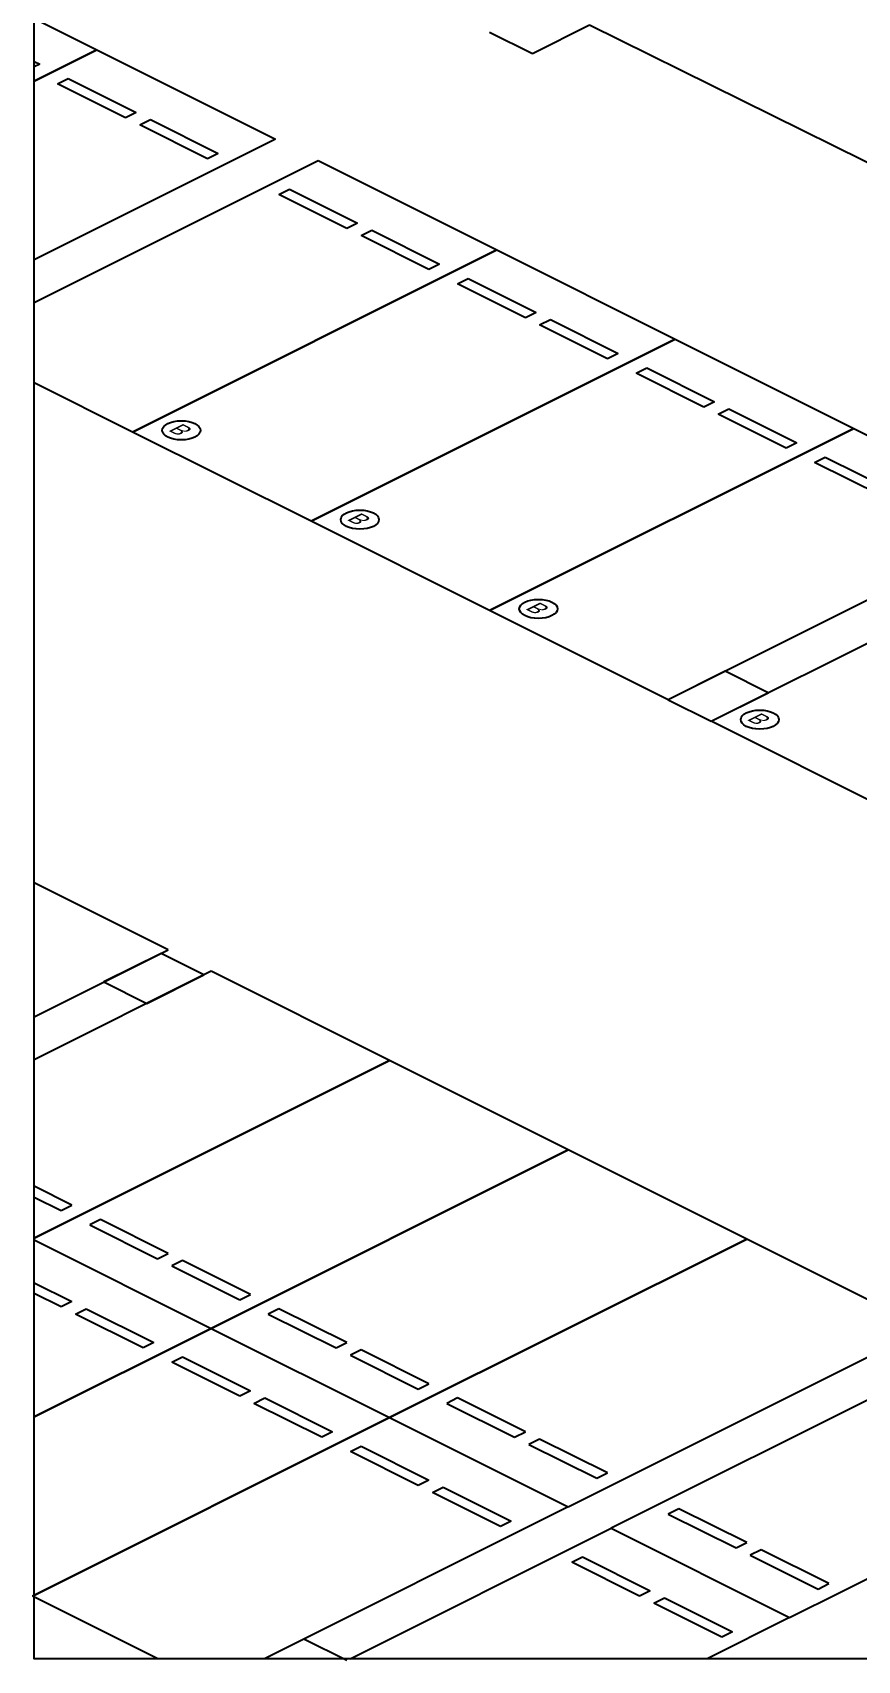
# Model space of a CAD drawing. Header units: millimetres. Extents: x 29838256 to 30236675, y -914750 to -833241.
# Drawn here: x 30196515 to 30204683, y -875261 to -859141 of the extents above; entities that cross this region are included whole.
import ezdxf

# ---------------------------------------------------------------- set-up
doc = ezdxf.new("R2010")
doc.units = ezdxf.units.MM
doc.header["$LTSCALE"] = 600
doc.header["$MEASUREMENT"] = 0
doc.layers.add('e-plan', color=9, linetype='CONTINUOUS')
doc.layers.add('e-text-box', color=7, linetype='CONTINUOUS')
doc.styles.add('돋움', font='Dotum.TTF')

msp = doc.modelspace()

# ---------------------------------------------------------------- linework, layer by layer
at = {"layer": 'e-plan', "extrusion": (0, -0.866025, 0.5)}
for p, q in [((30196531.2, -859002.8, -9443.3), (30197151.4, -859312.9, -9980.4)), ((30202031.3, -859065.3, -9551.6), (30209351, -862689.9, -15829.5)), ((30196531.2, -859623, -10517.5), (30197151.4, -859312.9, -9980.4)), ((30197151.4, -859312.9, -9980.4), (30196531.2, -859623, -10517.5)), ((30197151.4, -859312.9, -9980.4), (30198919.4, -860196.9, -11511.6)), ((30196531.2, -859427.1, -10178.3), (30196585.6, -859454.3, -10225.4)), ((30196585.6, -859454.3, -10225.4), (30196531.2, -859481.5, -10272.5)), ((30196762.4, -859648.8, -10562.3), (30196868.5, -859595.8, -10470.4)), ((30197434.3, -859984.7, -11144.1), (30196762.4, -859648.8, -10562.3)), ((30196868.5, -859595.8, -10470.4), (30197540.4, -859931.7, -11052.2)), ((30197540.4, -859931.7, -11052.2), (30197434.3, -859984.7, -11144.1)), ((30197575.7, -860055.5, -11266.6), (30197681.8, -860002.4, -11174.7)), ((30197681.8, -860002.4, -11174.7), (30198353.7, -860338.4, -11756.6)), ((30198247.6, -860391.4, -11848.5), (30197575.7, -860055.5, -11266.6)), ((30198919.4, -860196.9, -11511.6), (30196531.2, -861391, -13579.9)), ((30196531.2, -861815.4, -14314.8), (30199343.8, -860409.1, -11879.1)), ((30198353.7, -860338.4, -11756.6), (30198247.6, -860391.4, -11848.5)), ((30199343.8, -860409.1, -11879.1), (30201111.8, -861293.1, -13410.3)), ((30198954.8, -860745, -12460.9), (30199060.9, -860692, -12369.1)), ((30199626.7, -861080.9, -13042.8), (30198954.8, -860745, -12460.9)), ((30199060.9, -860692, -12369.1), (30199732.7, -861027.9, -12950.9)), ((30199732.7, -861027.9, -12950.9), (30199626.7, -861080.9, -13042.8)), ((30199768.1, -861151.7, -13165.3), (30199874.2, -861098.6, -13073.4)), ((30199874.2, -861098.6, -13073.4), (30200546.1, -861434.6, -13655.3)), ((30201111.8, -861293.1, -13410.3), (30197505, -863096.5, -16533.9)), ((30197505, -863096.5, -16533.9), (30201111.8, -861293.1, -13410.3)), ((30200440, -861487.6, -13747.1), (30199768.1, -861151.7, -13165.3)), ((30201111.8, -861293.1, -13410.3), (30202879.9, -862177.1, -14941.5)), ((30200546.1, -861434.6, -13655.3), (30200440, -861487.6, -13747.1)), ((30200722.9, -861629, -13992.1), (30200828.9, -861576, -13900.3)), ((30200828.9, -861576, -13900.3), (30201500.8, -861911.9, -14482.1)), ((30201394.7, -861965, -14574), (30200722.9, -861629, -13992.1)), ((30201500.8, -861911.9, -14482.1), (30201394.7, -861965, -14574)), ((30201536.2, -862035.7, -14696.5), (30201642.3, -861982.7, -14604.6)), ((30202208, -862371.6, -15278.3), (30201536.2, -862035.7, -14696.5)), ((30201642.3, -861982.7, -14604.6), (30202314.1, -862318.6, -15186.4)), ((30199273.1, -863980.6, -18065.1), (30202879.9, -862177.1, -14941.5)), ((30202879.9, -862177.1, -14941.5), (30199273.1, -863980.6, -18065.1)), ((30202879.9, -862177.1, -14941.5), (30204648, -863061.2, -16472.6)), ((30202314.1, -862318.6, -15186.4), (30202208, -862371.6, -15278.3)), ((30202490.9, -862513.1, -15523.3), (30202597, -862460, -15431.4)), ((30203162.8, -862849, -16105.2), (30202490.9, -862513.1, -15523.3)), ((30202597, -862460, -15431.4), (30203268.9, -862796, -16013.3)), ((30197505, -863096.5, -16533.9), (30196531.2, -862609.6, -15690.6)), ((30203268.9, -862796, -16013.3), (30203162.8, -862849, -16105.2)), ((30203304.2, -862919.7, -16227.7), (30203410.3, -862866.7, -16135.8)), ((30203410.3, -862866.7, -16135.8), (30204082.2, -863202.6, -16717.6)), ((30201041.1, -864864.6, -19596.3), (30204648, -863061.2, -16472.6)), ((30204648, -863061.2, -16472.6), (30201041.1, -864864.6, -19596.3)), ((30203976.1, -863255.7, -16809.5), (30203304.2, -862919.7, -16227.7)), ((30204648, -863061.2, -16472.6), (30206416, -863945.2, -18003.8)), ((30199273.1, -863980.6, -18065.1), (30197505, -863096.5, -16533.9)), ((30204082.2, -863202.6, -16717.6), (30203976.1, -863255.7, -16809.5)), ((30204259, -863397.1, -17054.5), (30204365.1, -863344.1, -16962.6)), ((30204365.1, -863344.1, -16962.6), (30205036.9, -863680, -17544.5)), ((30204930.8, -863733, -17636.3), (30204259, -863397.1, -17054.5)), ((30201041.1, -864864.6, -19596.3), (30199273.1, -863980.6, -18065.1)), ((30206416, -863945.2, -18003.8), (30202809.2, -865748.6, -21127.4)), ((30203233.5, -865960.8, -21494.9), (30206840.4, -864157.4, -18371.3)), ((30202809.2, -865748.6, -21127.4), (30201041.1, -864864.6, -19596.3)), ((30205001.6, -866844.8, -23026.1), (30203233.5, -865960.8, -21494.9)), ((30197858.6, -868223.9, -25414.8), (30196531.2, -867560.2, -24265.2)), ((30196531.2, -868887.6, -26564.4), (30197858.6, -868223.9, -25414.8)), ((30198283, -868436.1, -25782.3), (30196531.2, -869312, -27299.3)), ((30200051, -869320.1, -27313.5), (30198283, -868436.1, -25782.3)), ((30200051, -869320.1, -27313.5), (30196531.2, -871080, -30361.7)), ((30196531.2, -871080, -30361.7), (30200051, -869320.1, -27313.5)), ((30201819.1, -870204.1, -28844.6), (30200051, -869320.1, -27313.5)), ((30201819.1, -870204.1, -28844.6), (30198283, -871972.2, -31907)), ((30198283, -871972.2, -31907), (30201819.1, -870204.1, -28844.6)), ((30203587.1, -871088.2, -30375.8), (30201819.1, -870204.1, -28844.6)), ((30196903.9, -870752.2, -29794), (30196531.2, -870565.9, -29471.2)), ((30196531.2, -870672, -29655), (30196797.8, -870805.3, -29885.8)), ((30196797.8, -870805.3, -29885.8), (30196903.9, -870752.2, -29794)), ((30197186.8, -870893.7, -30039), (30197080.7, -870946.7, -30130.8)), ((30197080.7, -870946.7, -30130.8), (30197752.5, -871282.7, -30712.7)), ((30197858.6, -871229.6, -30620.8), (30197186.8, -870893.7, -30039)), ((30196531.2, -871096.3, -30389.9), (30198283, -871972.2, -31907)), ((30196531.2, -871096.3, -30389.9), (30198283, -871972.2, -31907)), ((30200051, -872856.2, -33438.2), (30203587.1, -871088.2, -30375.8)), ((30203587.1, -871088.2, -30375.8), (30200051, -872856.2, -33438.2)), ((30205355.2, -871972.2, -31907), (30203587.1, -871088.2, -30375.8)), ((30197752.5, -871282.7, -30712.7), (30197858.6, -871229.6, -30620.8)), ((30198000.1, -871300.3, -30743.3), (30197894, -871353.4, -30835.2)), ((30197894, -871353.4, -30835.2), (30198565.8, -871689.3, -31417)), ((30198671.9, -871636.3, -31325.2), (30198000.1, -871300.3, -30743.3)), ((30196531.2, -871520.7, -31124.9), (30196903.9, -871707, -31447.7)), ((30196797.8, -871760, -31539.5), (30196531.2, -871626.7, -31308.7)), ((30196903.9, -871707, -31447.7), (30196797.8, -871760, -31539.5)), ((30198565.8, -871689.3, -31417), (30198671.9, -871636.3, -31325.2)), ((30196939.2, -871830.8, -31662), (30197045.3, -871777.7, -31570.1)), ((30197611.1, -872166.7, -32243.9), (30196939.2, -871830.8, -31662)), ((30197045.3, -871777.7, -31570.1), (30197717.2, -872113.6, -32152)), ((30198954.8, -871777.7, -31570.1), (30198848.7, -871830.8, -31662)), ((30198848.7, -871830.8, -31662), (30199520.6, -872166.7, -32243.9)), ((30199626.7, -872113.6, -32152), (30198954.8, -871777.7, -31570.1)), ((30196531.2, -872848.1, -33424.1), (30198283, -871972.2, -31907)), ((30198283, -871972.2, -31907), (30196531.2, -872848.1, -33424.1)), ((30198283, -871972.2, -31907), (30200051, -872856.2, -33438.2)), ((30198283, -871972.2, -31907), (30200051, -872856.2, -33438.2)), ((30201819.1, -873740.3, -34969.4), (30205355.2, -871972.2, -31907)), ((30197717.2, -872113.6, -32152), (30197611.1, -872166.7, -32243.9)), ((30197894, -872308.1, -32488.9), (30198000.1, -872255.1, -32397)), ((30198000.1, -872255.1, -32397), (30198671.9, -872591, -32978.8)), ((30199520.6, -872166.7, -32243.9), (30199626.7, -872113.6, -32152)), ((30199768.1, -872184.4, -32274.5), (30199662, -872237.4, -32366.4)), ((30199662, -872237.4, -32366.4), (30200333.9, -872573.3, -32948.2)), ((30200440, -872520.3, -32856.3), (30199768.1, -872184.4, -32274.5)), ((30205779.5, -872184.4, -32274.5), (30202243.4, -873952.4, -35336.9)), ((30198565.8, -872644.1, -33070.7), (30197894, -872308.1, -32488.9)), ((30200333.9, -872573.3, -32948.2), (30200440, -872520.3, -32856.3)), ((30198671.9, -872591, -32978.8), (30198565.8, -872644.1, -33070.7)), ((30198707.3, -872714.8, -33193.2), (30198813.4, -872661.7, -33101.3)), ((30199379.2, -873050.7, -33775.1), (30198707.3, -872714.8, -33193.2)), ((30198813.4, -872661.7, -33101.3), (30199485.2, -872997.7, -33683.2)), ((30200722.9, -872661.7, -33101.3), (30200616.8, -872714.8, -33193.2)), ((30200616.8, -872714.8, -33193.2), (30201288.7, -873050.7, -33775.1)), ((30201394.7, -872997.7, -33683.2), (30200722.9, -872661.7, -33101.3)), ((30200051, -872856.2, -33438.2), (30196514.9, -874624.3, -36500.6)), ((30196514.9, -874624.3, -36500.6), (30200051, -872856.2, -33438.2)), ((30200051, -872856.2, -33438.2), (30201819.1, -873740.3, -34969.4)), ((30200051, -872856.2, -33438.2), (30201819.1, -873740.3, -34969.4)), ((30199485.2, -872997.7, -33683.2), (30199379.2, -873050.7, -33775.1)), ((30201288.7, -873050.7, -33775.1), (30201394.7, -872997.7, -33683.2)), ((30199662, -873192.2, -34020), (30199768.1, -873139.1, -33928.2)), ((30200333.9, -873528.1, -34601.9), (30199662, -873192.2, -34020)), ((30199768.1, -873139.1, -33928.2), (30200440, -873475.1, -34510)), ((30201536.2, -873068.4, -33805.7), (30201430.1, -873121.4, -33897.6)), ((30201430.1, -873121.4, -33897.6), (30202102, -873457.4, -34479.4)), ((30202208.1, -873404.3, -34387.5), (30201536.2, -873068.4, -33805.7)), ((30204011.5, -874836.5, -36868), (30207547.6, -873068.4, -33805.7)), ((30200440, -873475.1, -34510), (30200333.9, -873528.1, -34601.9)), ((30200475.4, -873598.8, -34724.4), (30200581.4, -873545.8, -34632.5)), ((30200581.4, -873545.8, -34632.5), (30201253.3, -873881.7, -35214.4)), ((30202102, -873457.4, -34479.4), (30202208.1, -873404.3, -34387.5)), ((30201147.2, -873934.8, -35306.2), (30200475.4, -873598.8, -34724.4)), ((30201819.1, -873740.3, -34969.4), (30198810.8, -875244.4, -37574.6)), ((30202915.3, -873757.9, -35000), (30202809.2, -873811, -35091.9)), ((30202809.2, -873811, -35091.9), (30203481.1, -874146.9, -35673.7)), ((30203587.1, -874093.9, -35581.9), (30202915.3, -873757.9, -35000)), ((30199659.5, -875244.4, -37574.6), (30202243.4, -873952.4, -35336.9)), ((30201253.3, -873881.7, -35214.4), (30201147.2, -873934.8, -35306.2)), ((30202243.4, -873952.4, -35336.9), (30204011.5, -874836.5, -36868)), ((30202243.4, -873952.4, -35336.9), (30204011.5, -874836.5, -36868)), ((30203481.1, -874146.9, -35673.7), (30203587.1, -874093.9, -35581.9)), ((30203728.6, -874164.6, -35704.3), (30203622.5, -874217.6, -35796.2)), ((30204400.4, -874500.5, -36286.2), (30203728.6, -874164.6, -35704.3)), ((30201854.4, -874288.4, -35918.7), (30201960.5, -874235.3, -35826.8)), ((30202526.3, -874624.3, -36500.6), (30201854.4, -874288.4, -35918.7)), ((30201960.5, -874235.3, -35826.8), (30202632.4, -874571.3, -36408.7)), ((30203622.5, -874217.6, -35796.2), (30204294.4, -874553.6, -36378.1)), ((30204294.4, -874553.6, -36378.1), (30204400.4, -874500.5, -36286.2)), ((30197755.1, -875244.4, -37574.6), (30196514.9, -874624.3, -36500.6)), ((30202632.4, -874571.3, -36408.7), (30202526.3, -874624.3, -36500.6)), ((30202667.7, -874695, -36623.1), (30202773.8, -874642, -36531.2)), ((30202773.8, -874642, -36531.2), (30203445.7, -874977.9, -37113)), ((30203339.6, -875030.9, -37204.9), (30202667.7, -874695, -36623.1)), ((30204011.5, -874836.5, -36868), (30203195.6, -875244.4, -37574.6)), ((30203445.7, -874977.9, -37113), (30203339.6, -875030.9, -37204.9))]:
    msp.add_line(p, q, dxfattribs=at)
at = {"layer": 'e-plan', "ltscale": 0.5, "extrusion": (0, -0.866025, 0.5)}
for p, q in [((30201041.1, -859136.1, -9674.2), (30201465.5, -859348.2, -10041.7)), ((30201465.5, -859348.2, -10041.7), (30202031.3, -859065.4, -9551.7)), ((30203375, -865465.7, -20637.5), (30202809.2, -865748.6, -21127.5)), ((30203799.3, -865677.9, -21005), (30203375, -865465.7, -20637.5)), ((30202809.2, -865748.6, -21127.5), (30203233.5, -865960.8, -21494.9)), ((30203233.5, -865960.8, -21494.9), (30203799.3, -865677.9, -21005)), ((30197787.9, -868259.3, -25476), (30197222.1, -868542.2, -25966)), ((30198212.2, -868471.4, -25843.5), (30197787.9, -868259.3, -25476)), ((30197222.1, -868542.2, -25966), (30197646.5, -868754.3, -26333.5)), ((30197646.5, -868754.3, -26333.5), (30198212.2, -868471.4, -25843.5)), ((30199202.4, -875048.6, -37235.5), (30198810.8, -875244.4, -37574.6)), ((30199626.7, -875260.8, -37603), (30199202.4, -875048.6, -37235.5))]:
    msp.add_line(p, q, dxfattribs=at)
at = {"layer": 'e-plan', "extrusion": (0, -0.866025, 0.5)}
for centre in [(30197988.1, -445833.5, 739196.6), (30199756.2, -447601.6, 739196.6), (30201524.2, -449369.7, 739196.6), (30203716.6, -451562.1, 739196.6)]:
    msp.add_circle(centre, 189.2, dxfattribs=at)
at = {"layer": 'e-text-box'}
msp.add_lwpolyline([(30196531.2, -836099.7), (30225059.7, -836099.7), (30225059.7, -875244.4), (30196531.2, -875244.4)], close=True, dxfattribs=at)

# ---------------------------------------------------------------- texts
at = {"layer": 'e-plan', "extrusion": (0, -0.866025, 0.5), "style": '돋움', "text_generation_flag": 4}
for p in [(30197989.7, -445691.7, 739196.6), (30199757.8, -447459.8, 739196.6), (30201525.9, -449227.9, 739196.6), (30203718.3, -451420.2, 739196.6)]:
    msp.add_text('B', height=200, rotation=315, dxfattribs=at).set_placement(p)

doc.saveas('drawing.dxf')
